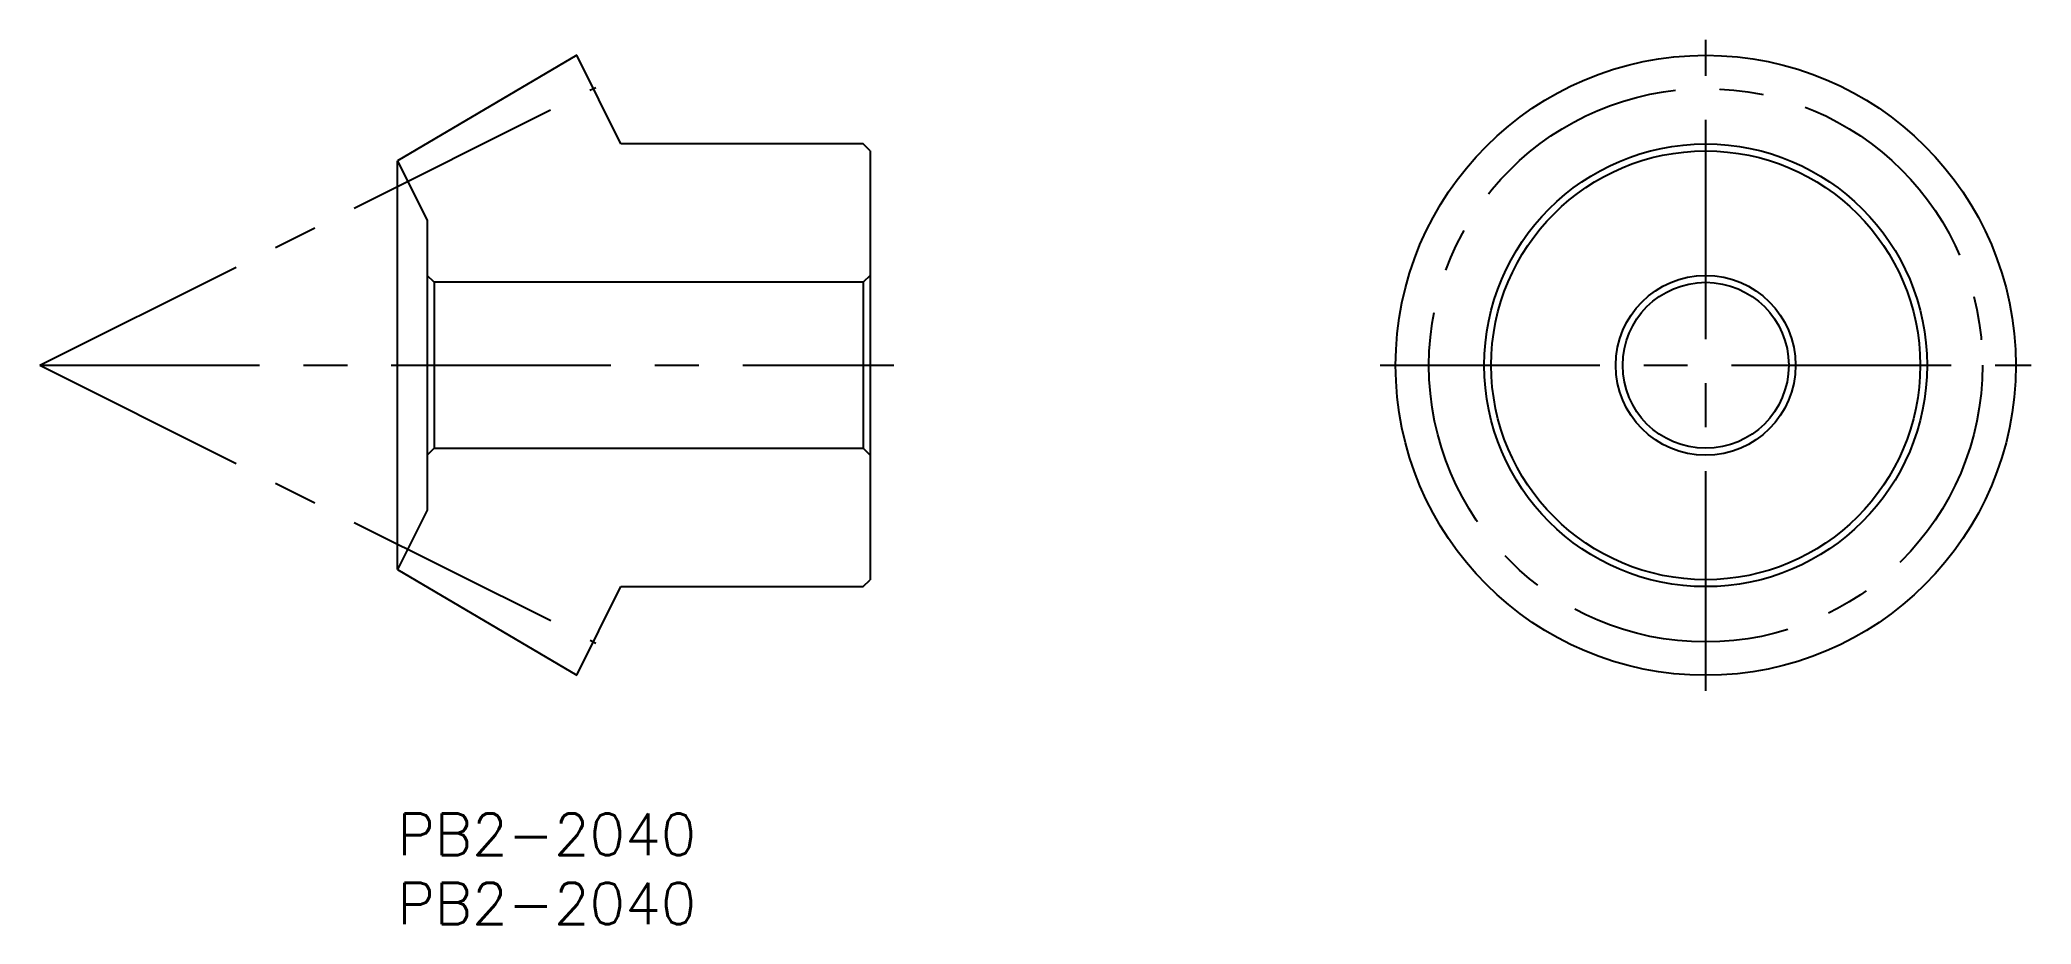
# Model space of a CAD drawing. Extents: x -26 to 118, y -8 to 56.
import ezdxf

# ---------------------------------------------------------------- set-up
doc = ezdxf.new("R2010")
doc.units = 0
doc.header["$LTSCALE"] = 0.5
doc.linetypes.add('CENTER', pattern=[50.8, 31.75, -6.35, 6.35, -6.35])
for name, color, linetype in [('MSM_CENTER', 1, 'CENTER'), ('MSM_CONTINUOUS', 7, 'CONTINUOUS'), ('MSM_PART_NUMBER', 7, 'CONTINUOUS')]:
    doc.layers.add(name, color=color, linetype=linetype)
doc.styles.get("Standard").update_dxf_attribs({"font": 'txt.shx', "height": 3, "bigfont": 'bigfont.shx'})

# ---------------------------------------------------------------- blocks, each defined once
blk = doc.blocks.new('*U21')
at = {"layer": 'MSM_PART_NUMBER'}
blk.add_text('PB2-2040', height=3, dxfattribs=at).set_placement((0, -3))
blk = doc.blocks.new('*U22')
at = {"layer": 'MSM_PART_NUMBER'}
blk.add_text('PB2-2040', height=3, dxfattribs=at).set_placement((0, -8))

msp = doc.modelspace()

# ---------------------------------------------------------------- linework, layer by layer
at = {"layer": 'MSM_CENTER'}
for p, q in [((94.55, 8.88), (94.55, 55.93)), ((-25.84, 32.4), (14.34, 52.49)), ((-25.84, 32.4), (14.34, 12.32)), ((-25.84, 32.4), (35.87, 32.4)), ((71.02, 32.4), (118.07, 32.4))]:
    msp.add_line(p, q, dxfattribs=at)
msp.add_circle((94.55, 32.4), 20, dxfattribs=at)
at = {"layer": 'MSM_CONTINUOUS'}
for p, q in [((12.96, 54.81), (0, 47.18)), ((16.16, 48.4), (12.96, 54.81)), ((33.66, 48.4), (16.16, 48.4)), ((34.16, 47.9), (33.66, 48.4)), ((34.16, 47.9), (34.16, 16.9)), ((0, 47.18), (2.16, 42.86)), ((0, 17.63), (0, 47.18)), ((2.16, 42.86), (2.16, 21.94)), ((2.66, 38.4), (2.16, 38.9)), ((34.16, 38.9), (33.66, 38.4)), ((2.66, 38.4), (2.66, 26.4)), ((33.66, 38.4), (2.66, 38.4)), ((33.66, 38.4), (33.66, 26.4)), ((2.16, 25.9), (2.66, 26.4)), ((2.66, 26.4), (33.66, 26.4)), ((33.66, 26.4), (34.16, 25.9)), ((2.16, 21.94), (0, 17.63)), ((0, 17.63), (12.96, 10)), ((12.96, 10), (16.16, 16.4)), ((16.16, 16.4), (33.66, 16.4)), ((33.66, 16.4), (34.16, 16.9))]:
    msp.add_line(p, q, dxfattribs=at)
for radius in [22.41, 16, 15.5, 6.5, 6]:
    msp.add_circle((94.55, 32.4), radius, dxfattribs=at)

# ---------------------------------------------------------------- block references
for name in ['*U21', '*U22']:
    msp.add_blockref(name, (0, 0), dxfattribs=at)

doc.saveas('drawing.dxf')
